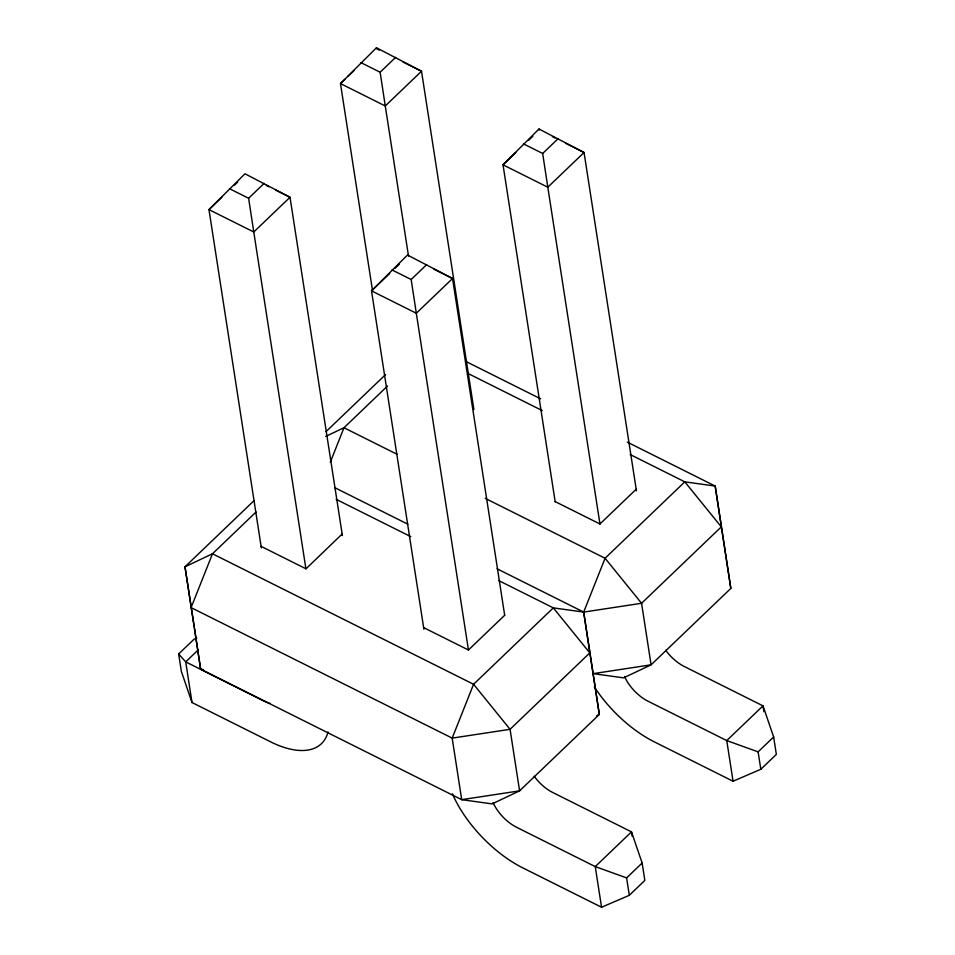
<?xml version="1.0" encoding="UTF-8"?>
<svg xmlns="http://www.w3.org/2000/svg" width="955" height="955" viewBox="0 0 955 955"><rect width="100%" height="100%" fill="white"/><g stroke="black" fill="none" stroke-linecap="round" stroke-linejoin="round"><path stroke-width="1.43" d="M330.275 462.256L343.991 427.745L387.575 385.975M342.391 535.6L290.01 197.267L244.958 173.774L208.978 209.611L261.348 547.943M473.895 409.576L421.513 71.243L376.461 47.75L340.481 83.574L372.581 291M504.694 615.378L452.551 278.514L407.499 255.021L371.519 290.857L423.889 629.19M636.436 490.822L584.054 152.49L539.002 128.997L503.022 164.821L555.165 501.697M221.763 197.351L208.978 209.611L253.767 231.993L305.922 568.87L342.141 534.024M234.56 185.091L237.747 182.023M344.743 79.492L340.481 83.574L385.271 105.969L408.501 256.012M347.942 76.424L354.329 70.3M275.518 190.021L290.01 197.267L253.767 231.993L248.622 198.258L264.165 183.372M403.07 62.015L421.513 71.243L385.271 105.969L380.126 72.234L395.668 57.348M389.64 273.488L371.519 290.857L416.308 313.24L468.463 650.116M394.964 268.379L399.226 264.296M515.807 152.573L503.022 164.821L547.812 187.216L599.967 524.08M528.604 140.313L532.866 136.219M434.107 269.298L452.551 278.514L416.308 313.24L411.163 279.505L426.694 264.619M565.611 143.262L584.054 152.49L547.812 187.216L542.667 153.48L558.198 138.594M254.078 500.587L184.984 566.816L200.622 669.157L461.707 799.669L492.088 803.895L519.592 790.847L599.322 714.447L583.684 612.095L605.076 558.257L684.807 481.845L715.188 486.071L730.826 588.411L651.095 664.823L623.591 677.859L593.21 673.645L651.095 664.823L641.569 603.274L605.076 558.257L485.188 498.331M326.049 431.612L385.581 374.563M256.071 511.999L212.488 553.781L184.984 566.816L194.283 626.898M328.031 731.924A86.941 43.464 46.2 0 1 270.707 741.88L192.003 702.534L181.355 671.401L178.657 653.984L194.187 639.098L196.837 637.964M198.497 649.627L185.712 661.887L192.003 702.534M504.682 615.271L468.439 650.009L423.65 627.614M636.185 489.247L599.943 523.985L555.153 501.59M452.407 793.832A86.941 43.464 46.2 0 0 522.839 867.904L601.555 907.25L629.309 895.313L626.611 877.896L642.142 863.01L631.494 831.877L552.79 792.531A28.984 14.492 46.2 0 1 534.215 776.296M594.285 686.86A86.941 43.464 46.2 0 0 654.342 741.88L733.058 781.226L760.813 769.288L758.115 751.86L773.646 736.974L762.997 705.852L684.293 666.506A28.984 14.492 46.2 0 1 665.719 650.271M629.309 895.313L644.84 880.426L642.142 863.01M760.813 769.288L776.343 754.402L773.646 736.974M325.655 436.435L343.991 427.745L397.268 454.377M596.708 715.689L599.322 714.447L583.684 612.095L497.101 568.81M203.511 669.562L200.622 669.157L194.51 628.354M758.115 751.86L726.755 740.579L648.051 701.233A28.984 14.492 46.2 0 1 624.57 676.534M626.611 877.896L595.252 866.603L516.548 827.257A28.984 14.492 46.2 0 1 493.067 802.57M379.35 50.161L376.724 48.848L376.461 47.75M552.432 136.684L555.07 137.998M360.93 62.636L380.126 72.234M523.471 143.883L542.667 153.48M266.29 185.413L268.928 186.726M229.427 188.66L248.622 198.258M391.968 269.907L411.163 279.505M466.088 361.551L540.685 398.844M627.268 442.117L715.188 486.071L730.826 588.411M467.675 373.31L542.273 410.602M630.193 454.544L684.807 481.845L721.3 526.874L641.569 603.274L583.684 612.095L553.303 607.869L498.689 580.568M334.584 487.575L407.845 524.2M336.172 499.334L410.769 536.626M261.109 546.367L305.898 568.762M178.657 653.984L185.712 661.887L264.416 701.233A28.984 14.492 46.2 0 0 270.11 703.441M539.002 128.997L539.253 130.095M763.904 711.654L762.997 705.852L726.755 740.579L733.058 781.226M632.174 836.234L631.494 831.877L595.252 866.603L601.555 907.25M212.488 553.781L191.096 607.619L452.181 738.12L510.065 729.31L589.796 652.898L553.303 607.869L473.573 684.281L452.181 738.12L461.707 799.669L519.592 790.847L510.065 729.31L473.573 684.281L212.488 553.781"/></g></svg>
